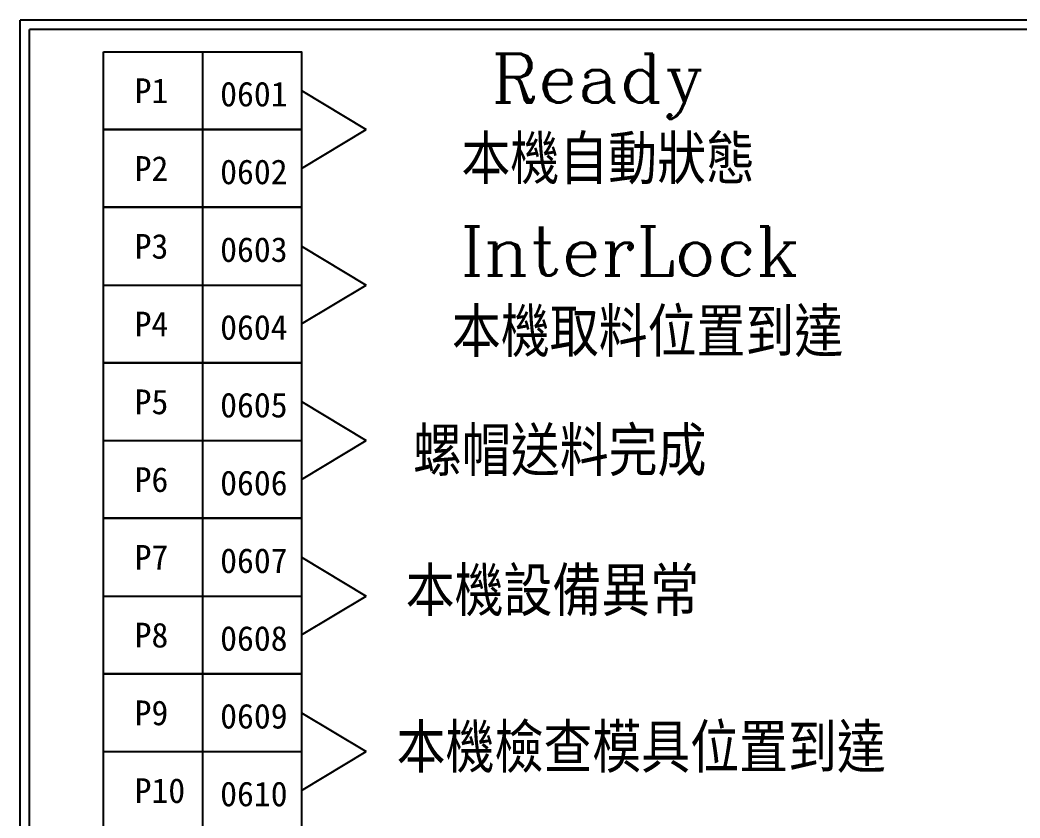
# Model space of a CAD drawing. Extents: x 275 to 562, y 265 to 469.
# Drawn here: x 274.9 to 407.8, y 362.8 to 468.9 of the extents above; entities that cross this region are included whole.
import ezdxf

# ---------------------------------------------------------------- set-up
doc = ezdxf.new("R2010")
doc.units = 0
doc.layers.add('圖框層', color=7, linetype='CONTINUOUS')
doc.layers.add('標尺寸層', color=3, linetype='CONTINUOUS')
doc.styles.add('CNS', font='romanc.shx', dxfattribs={"bigfont": 'chineset.shx'})
doc.styles.add('STSL', font='kaiu.ttf')

msp = doc.modelspace()

# ---------------------------------------------------------------- linework, layer by layer
at = {"layer": '圖框層', "color": 7}
for p, q in [((561.9, 468.91), (274.9, 468.91)), ((274.9, 264.95), (274.9, 468.91)), ((560.65, 467.66), (276.15, 467.66)), ((276.15, 266.2), (276.15, 467.66))]:
    msp.add_line(p, q, dxfattribs=at)
at = {"layer": '標尺寸層', "color": 7}
for p, q in [((299.14, 464.69), (299.14, 444.01)), ((312.3, 459.52), (320.9, 454.35)), ((285.98, 454.35), (312.3, 454.35)), ((312.3, 449.18), (320.9, 454.35)), ((299.14, 444.01), (299.14, 423.33)), ((312.3, 438.84), (320.9, 433.67)), ((285.98, 433.67), (312.3, 433.67)), ((312.3, 428.5), (320.9, 433.67)), ((299.14, 423.33), (299.14, 402.65)), ((312.3, 418.16), (320.9, 412.99)), ((285.98, 412.99), (312.3, 412.99)), ((312.3, 407.82), (320.9, 412.99)), ((299.14, 402.65), (299.14, 381.96)), ((312.3, 397.48), (320.9, 392.31)), ((285.98, 392.31), (312.3, 392.31)), ((312.3, 387.14), (320.9, 392.31)), ((299.14, 381.96), (299.14, 361.28)), ((312.3, 376.79), (320.9, 371.62)), ((285.98, 371.62), (312.3, 371.62)), ((312.3, 366.45), (320.9, 371.62))]:
    msp.add_line(p, q, dxfattribs=at)
for points in [[(285.98, 464.69), (312.3, 464.69), (312.3, 444.01), (285.98, 444.01)], [(285.98, 464.69), (312.3, 464.69), (312.3, 454.35), (285.98, 454.35)], [(285.98, 454.35), (312.3, 454.35), (312.3, 444.01), (285.98, 444.01)], [(285.98, 444.01), (312.3, 444.01), (312.3, 423.33), (285.98, 423.33)], [(285.98, 423.33), (312.3, 423.33), (312.3, 402.65), (285.98, 402.65)], [(285.98, 402.65), (312.3, 402.65), (312.3, 381.96), (285.98, 381.96)], [(285.98, 381.96), (312.3, 381.96), (312.3, 361.28), (285.98, 361.28)]]:
    msp.add_lwpolyline(points, close=True, dxfattribs=at)

# ---------------------------------------------------------------- texts
at = {"layer": '圖框層', "color": 7, "style": 'STSL'}
for s, p in [('P1', (290.13, 457.86)), ('0601', (301.5, 457.42)), ('P2', (290.13, 447.52)), ('0602', (301.5, 447.08)), ('P3', (290.13, 437.17)), ('0603', (301.5, 436.74)), ('P4', (290.13, 426.83)), ('0604', (301.5, 426.4)), ('P5', (290.13, 416.49)), ('0605', (301.5, 416.06)), ('P6', (290.13, 406.15)), ('0606', (301.5, 405.71)), ('P7', (290.13, 395.81)), ('0607', (301.5, 395.37)), ('P8', (290.13, 385.47)), ('0608', (301.5, 385.03)), ('P9', (290.13, 375.13)), ('0609', (301.5, 374.69)), ('P10', (290.13, 364.79)), ('0610', (301.5, 364.35))]:
    msp.add_text(s, height=3.29, dxfattribs=at).set_placement(p)
at = {"layer": '標尺寸層', "color": 7, "char_height": 6.5, "attachment_point": 1, "style": 'CNS'}
for s, width, insert in [('\\pi11.73;Ready\\P\\pi7.7354;本機自動狀態', 53.7937, (325.82, 464.42)), ('\\pi1.834;InterLock\\P\\pi0.69261;本機取料位置到達', 52.5727, (331.6, 441.44)), ('\\pi7.6677;螺帽送料完成', 53.7937, (319.45, 414.77)), ('\\pi7.7354;本機設備異常', 53.7937, (318.41, 396.14)), ('\\pi5.6054;本機檢查模具位置到達', 75.3983, (319.34, 375.31))]:
    msp.add_mtext_dynamic_manual_height_columns(s, width=width, gutter_width=32.5, heights=[0], dxfattribs=dict(at, insert=insert))

doc.saveas('drawing.dxf')
